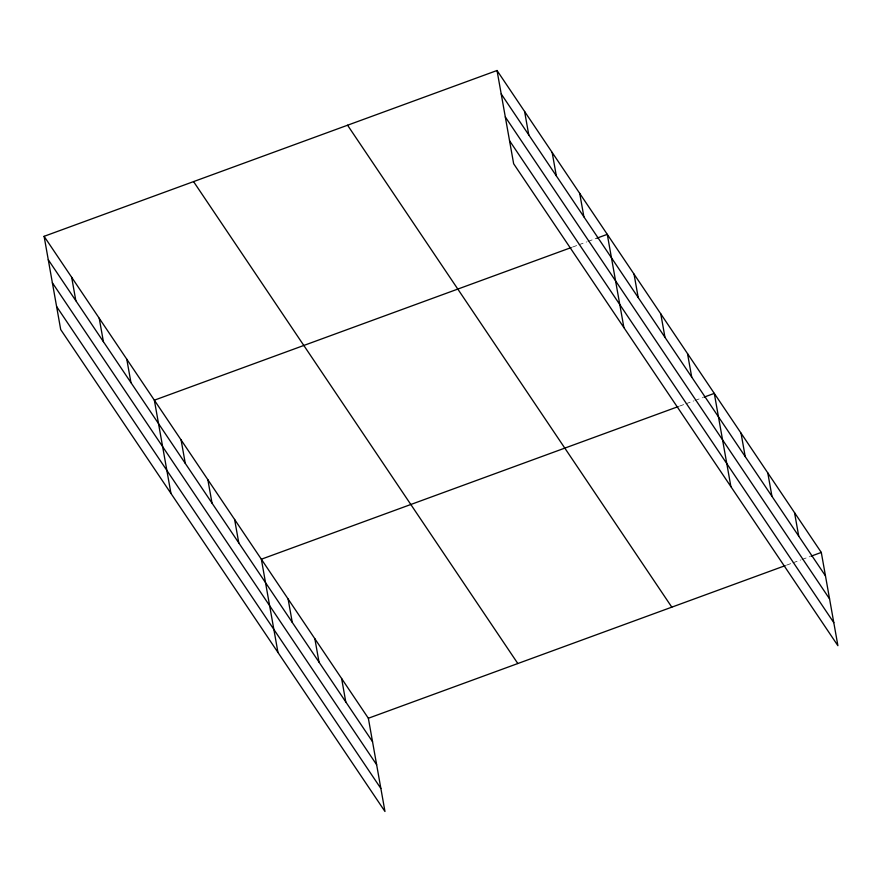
<?xml version="1.0" encoding="UTF-8"?>
<svg xmlns="http://www.w3.org/2000/svg" width="882" height="882" viewBox="0 0 882 882"><rect width="100%" height="100%" fill="white"/><g stroke="black" fill="none" stroke-linecap="round" stroke-linejoin="round"><path stroke-width="0.66" stroke-dasharray="4.41 3.31" d="M572.495 247.092L577.644 245.207M578.934 244.744L586.662 241.911M587.952 241.436L596.971 238.14M679.493 406.139L684.653 404.243M685.942 403.78L693.671 400.946M694.961 400.472L702.689 397.639M786.501 565.175L791.65 563.289M792.94 562.815L800.68 559.982M801.958 559.508L809.698 556.674"/><path stroke-width="1.32" d="M44.1 236.321L368.356 718.257L384.971 811.495L60.704 329.57L44.1 236.321L497.029 70.505L821.296 552.43L837.9 645.679L513.644 163.743L497.029 70.505M571.205 247.566L154.35 400.185L170.954 493.424M596.971 238.14L607.279 234.358L623.894 327.597M678.203 406.602L261.348 559.221L277.962 652.459M703.979 397.176L714.288 393.394L730.891 486.644M368.356 718.257L785.212 565.638M810.988 556.211L821.296 552.43M501.208 93.944L825.464 575.869M505.309 116.975L829.565 598.9M509.542 140.712L833.799 622.637M347.563 125.222L671.819 607.158M193.566 181.604L517.822 663.529M48.278 259.76L372.535 741.685M52.38 282.791L376.636 764.727M56.602 306.528L380.859 788.464M794.539 512.674L798.717 536.113M767.792 472.917L771.959 496.346M741.034 433.161L745.213 456.589M687.53 353.638L691.708 377.077M660.783 313.882L664.962 337.31M634.037 274.126L638.204 297.554M579.717 193.401L583.895 216.829M552.154 152.432L556.333 175.871M524.592 111.474L528.77 134.902M341.61 678.49L345.777 701.929M314.852 638.733L319.03 662.173M288.105 598.977L292.273 622.416M234.601 519.454L238.779 542.893M207.854 479.698L212.022 503.137M181.097 439.942L185.275 463.37M126.788 359.217L130.955 382.656M99.225 318.248L103.403 341.687M71.663 277.29L75.841 300.729"/></g></svg>
